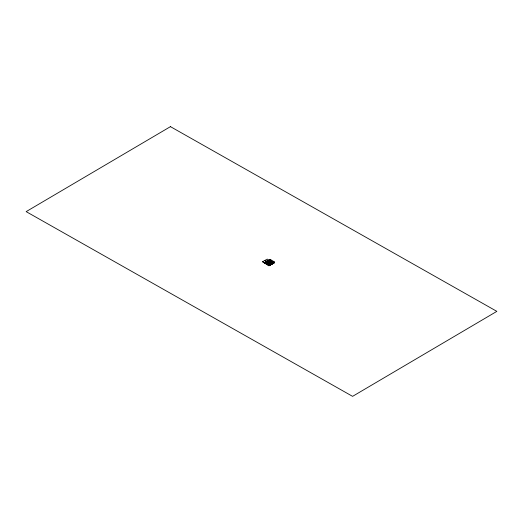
<?xml version="1.0" encoding="UTF-8"?>
<svg xmlns="http://www.w3.org/2000/svg" width="523" height="523" viewBox="0 0 523 523"><rect width="100%" height="100%" fill="white"/><g stroke="black" fill="none" stroke-linecap="round" stroke-linejoin="round"><path stroke-width="0.78" d="M266.246 262.389L268.436 263.311M269.214 260.271L264.363 262.938L262.559 261.742L267.299 259.114L273.823 263.115L268.9 265.514L264.363 262.716L269.306 260.127L264.546 262.834M268.894 265.684L273.647 263.01L273.647 262.559L273.536 263.076L269.43 260.578L269.476 259.761L270.182 259.369L274.621 262.069L274.621 262.651L268.966 265.776L264.363 262.919M269.43 260.127L273.647 262.559M267.514 261.592L269.437 262.768L270.626 262.115L268.691 260.938L265.462 262.474L268.855 260.493M269.469 260.225L268.907 260.617L270.737 261.794M265.154 262.892L266.142 263.154L265.154 262.84L265.854 263.317M268.985 260.735L269.541 260.062M266.606 262.147L268.541 263.167M266.867 262.023L268.914 263.062L267.037 261.846M268.966 262.827L267.148 261.716L268.966 262.951M267.606 261.592L269.822 262.559L267.946 261.356M268.024 261.369C274.314 264.514 264.246 258.931 270.286 262.265M268.567 261.01L270.548 262.069M267.325 263.795L266.658 263.906C265.795 263.566 268.404 263.847 266.795 263.971L267.155 264.213L268.234 263.572L270.241 264.625M266.645 263.514L266.737 263.487M268.927 262.716L271.162 261.493M267.279 263.899L266.972 264.063M267.541 263.775L267.926 263.546L266.017 262.383C265.586 263.291 270.195 265.004 265.462 262.474M267.514 264.35L269.489 262.866M271.045 262.134L273.137 263.102L270.901 262.128L271.221 262.036M268.502 263.481L270.241 264.658M268.639 263.402L270.633 264.448M267.384 264.272L267.861 264.161M267.854 264.37L268.632 265.207L269.763 264.455L268.632 265.076L268.07 264.73L269.195 264.115L268.07 264.86M273.823 263.115L268.927 265.717L268.9 264.743L268.247 264.481L269.358 264.494L269.031 264.298L269.358 265.266L269.358 264.494M269.031 264.494L268.574 264.743L268.9 264.945M269.031 265.063L268.574 265.311L268.574 264.546M269.103 263.089L271.306 264.05M272.195 263.631L270.195 262.494L269.58 262.827L271.509 263.997L272.679 263.37L270.751 262.193L269.659 262.827L271.803 263.788M269.476 259.761L273.908 262.454L274.621 262.069M267.678 263.847L269.6 265.05L271.411 264.05L269.463 262.86L269.195 263.069L271.045 264.128M272.718 261.493L274.621 262.651M273.823 262.866L269.214 260.062L269.201 260.768M269.201 260.617L273.503 263.161M271.045 261.977L272.81 263.206M270.751 262.258L272.575 263.363M268.502 261.055L270.43 262.232M270.554 262.304L272.47 263.402M270.45 262.396L272.398 263.52M272.195 263.579L270.339 262.454M268.155 261.291L269.986 262.415M270.175 262.526L272.038 263.67M271.927 263.782L269.96 262.598L271.888 263.795M265.168 260.277L267.09 261.441M264.926 260.408L266.841 261.578M270.966 264.298L268.914 263.239L270.764 264.363M266.71 262.016L270.77 264.409M270.489 264.56L268.561 263.383L270.417 264.599M266.436 262.16L268.364 263.344M266.109 262.343L268.038 263.527L269.345 262.808L267.403 261.703M269.031 264.37L269.358 264.566M269.6 264.939L267.822 263.854M262.559 261.709L264.363 262.723M273.908 262.454L273.908 263.043L269.476 260.343L270.182 259.957L270.182 259.369M269.6 265.05L270.018 264.618L268.24 263.533M268.985 260.395L268.985 260.885M268.116 264.533L267.9 264.573M170.446 126.644L26.15 211.625L352.587 396.356L496.85 311.362L170.446 126.644M269.208 260.683L268.855 260.885L271.104 261.84L269.208 260.683"/></g></svg>
